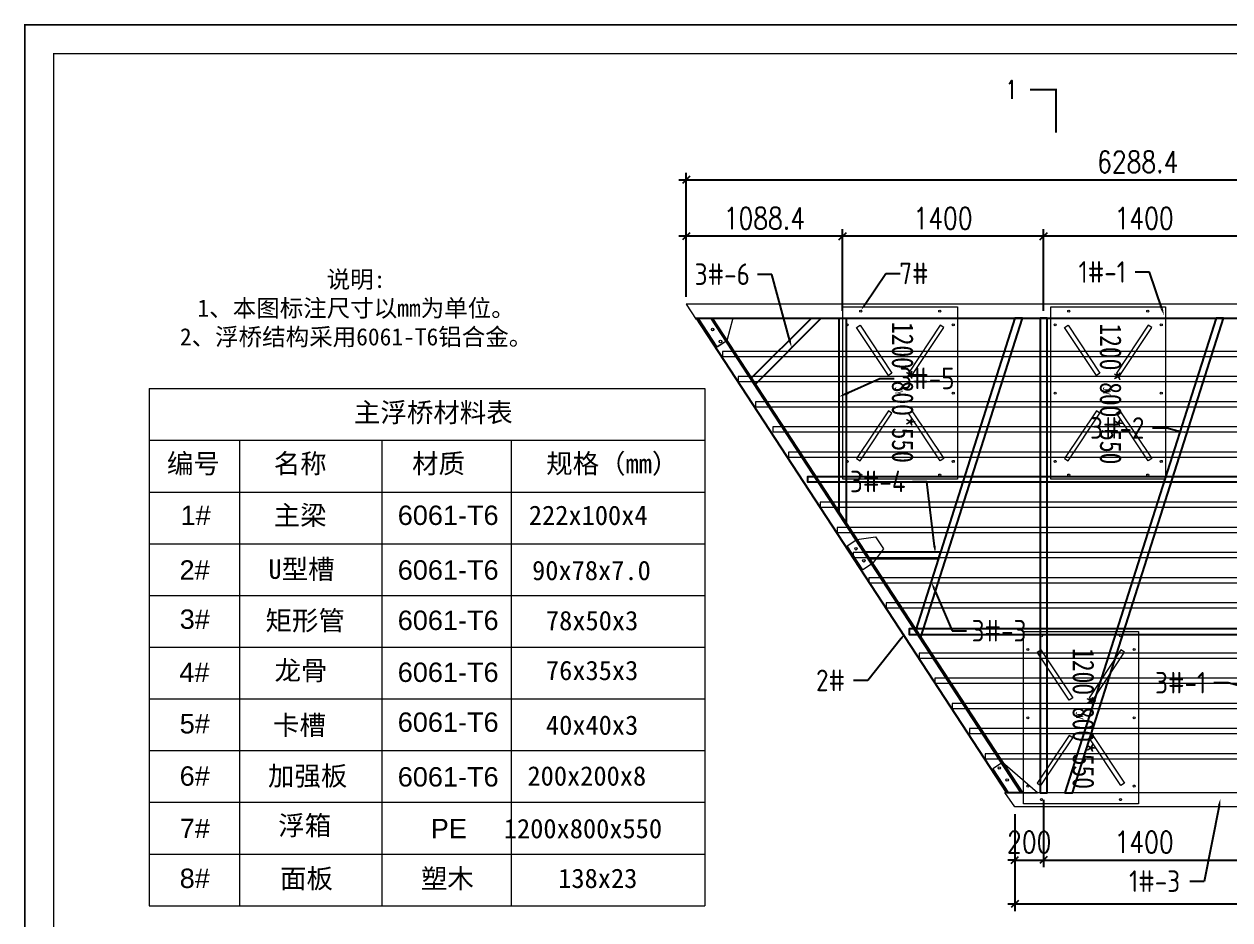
# Model space of a CAD drawing. Extents: x 8796 to 116961, y 24572 to 132726.
# Drawn here: x 102681 to 111077, y 121873 to 128109 of the extents above; entities that cross this region are included whole.
import ezdxf
from ezdxf import colors
from ezdxf.entities.mleader import LeaderData, LeaderLine
from ezdxf.math import Vec2, Vec3

# ---------------------------------------------------------------- set-up
doc = ezdxf.new("R2010")
doc.units = 0
doc.header["$LTSCALE"] = 1000
doc.header["$MEASUREMENT"] = 0
doc.linetypes.add('HIDDEN', pattern=[0.375, 0.25, -0.125])
for name, color, linetype in [('DIM_SYMB', 3, 'Continuous'), ('PUB_TEXT', 7, 'Continuous'), ('卡槽', 242, 'Continuous'), ('文字', 7, 'Continuous'), ('标注', 9, 'Continuous'), ('浮箱名称', 3, 'Continuous'), ('连接端梁', 130, 'Continuous'), ('铝横梁', 220, 'Continuous')]:
    doc.layers.add(name, color=color, linetype=linetype)
for name, color, linetype, lineweight in [('加强板', 140, 'Continuous', 18), ('图框', 7, 'Continuous', 13), ('浮箱', 160, 'Continuous', 20), ('虚线', 8, 'Continuous', 0), ('铝主梁', 3, 'Continuous', 9), ('铝龙骨', 7, 'Continuous', 9)]:
    doc.layers.add(name, color=color, linetype=linetype, lineweight=lineweight)
doc.styles.add('_TCH_LABEL', font='COMPLEX', dxfattribs={"bigfont": 'GBCBIG'})
doc.styles.add('Arial', font='')
doc.styles.add('HZTXT', font='txtw.shx', dxfattribs={"width": 0.8, "bigfont": 'hztxtw.shx'})
doc.styles.get("Standard").update_dxf_attribs({"font": 'gbenor.shx', "bigfont": 'gbcbig.shx'})
doc.styles.add('黑体', font='simhei.ttf', dxfattribs={"width": 0.8})
doc.styles.get('Arial').set_extended_font_data('STXihei')
doc.dimstyles.new('DIM-50', dxfattribs={"dimscale": 50, "dimtxt": 3, "dimasz": 1, "dimexe": 1, "dimexo": 1, "dimgap": 1, "dimtad": 1, "dimdec": 1, "dimdsep": 46, "dimtxsty": 'HZTXT', "dimblk": 'OBLIQUE', "dimblk1": 'ARCHTICK', "dimblk2": 'OBLIQUE', "dimcen": 0, "dimdle": 1, "dimclrd": 9, "dimclre": 9, "dimclrt": 2, "dimadec": 1, "dimazin": 0, "dimtfac": 1, "dimtdec": 1, "dimtix": 1, "dimtmove": 2, "dimatfit": 3, "dimldrblk": 'OBLIQUE', "dimfxl": 0, "dimtolj": 1, "dimtzin": 0, "dimarcsym": 0})

# ---------------------------------------------------------------- blocks, each defined once
blk = doc.blocks.new('_Oblique')
at = {"color": 0, "linetype": 'ByBlock', "lineweight": -2}
blk.add_line((-0.5, -0.5), (0.5, 0.5), dxfattribs=at)
blk = doc.blocks.new('*D87')
at = {"layer": 'Defpoints', "color": 0, "transparency": 16777216}
for p in [(109779.4, 126631.9), (109779.4, 126062), (111179.4, 126062)]:
    blk.add_point(p, dxfattribs=at)
at = {"layer": '标注', "color": 9, "lineweight": -2, "transparency": 16777216}
for p, q in [((111229.4, 126631.9), (109729.4, 126631.9)), ((109779.4, 126112), (109779.4, 126681.9)), ((111179.4, 126112), (111179.4, 126681.9))]:
    blk.add_line(p, q, dxfattribs=at)
at = {"layer": '标注', "color": 9, "lineweight": -2, "transparency": 16777216, "xscale": 50, "yscale": 50, "zscale": 50, "rotation": 180}
blk.add_blockref('_Oblique', (109779.4, 126631.9), dxfattribs=at)
at = {"layer": '标注', "color": 9, "lineweight": -2, "transparency": 16777216, "xscale": 50, "yscale": 50, "zscale": 50}
blk.add_blockref('_Oblique', (111179.4, 126631.9), dxfattribs=at)
at = {"layer": '标注', "color": 2, "transparency": 16777216, "insert": (110479.4, 126756.9), "char_height": 150, "attachment_point": 5, "style": 'HZTXT'}
blk.add_mtext('\\A1;1400', dxfattribs=at)
blk = doc.blocks.new('_ArchTick')
at = {"color": 0, "linetype": 'ByBlock', "const_width": 0.4}
blk.add_lwpolyline([(-0.5, -0.5), (0.5, 0.5)], dxfattribs=at)
blk = doc.blocks.new('*D88')
at = {"layer": 'Defpoints', "color": 0, "transparency": 16777216}
for p in [(108379.4, 126631.9), (108379.4, 126062), (109779.4, 126062)]:
    blk.add_point(p, dxfattribs=at)
at = {"layer": '标注', "color": 9, "lineweight": -2, "transparency": 16777216}
for p, q in [((109829.4, 126631.9), (108329.4, 126631.9)), ((108379.4, 126112), (108379.4, 126681.9)), ((109779.4, 126112), (109779.4, 126681.9))]:
    blk.add_line(p, q, dxfattribs=at)
at = {"layer": '标注', "color": 9, "lineweight": -2, "transparency": 16777216, "xscale": 50, "yscale": 50, "zscale": 50, "rotation": 180}
blk.add_blockref('_Oblique', (108379.4, 126631.9), dxfattribs=at)
at = {"layer": '标注', "color": 9, "lineweight": -2, "transparency": 16777216, "xscale": 50, "yscale": 50, "zscale": 50}
blk.add_blockref('_Oblique', (109779.4, 126631.9), dxfattribs=at)
at = {"layer": '标注', "color": 2, "transparency": 16777216, "insert": (109079.4, 126756.9), "char_height": 150, "attachment_point": 5, "style": 'HZTXT'}
blk.add_mtext('\\A1;1400', dxfattribs=at)
blk = doc.blocks.new('*D89')
at = {"layer": 'Defpoints', "color": 0, "transparency": 16777216}
for p in [(107290.9, 126631.9), (107290.9, 126160), (108379.4, 126062)]:
    blk.add_point(p, dxfattribs=at)
at = {"layer": '标注', "color": 9, "lineweight": -2, "transparency": 16777216}
for p, q in [((108429.4, 126631.9), (107240.9, 126631.9)), ((107290.9, 126210), (107290.9, 126681.9)), ((108379.4, 126112), (108379.4, 126681.9))]:
    blk.add_line(p, q, dxfattribs=at)
at = {"layer": '标注', "color": 9, "lineweight": -2, "transparency": 16777216, "xscale": 50, "yscale": 50, "zscale": 50, "rotation": 180}
blk.add_blockref('_Oblique', (107290.9, 126631.9), dxfattribs=at)
at = {"layer": '标注', "color": 9, "lineweight": -2, "transparency": 16777216, "xscale": 50, "yscale": 50, "zscale": 50}
blk.add_blockref('_Oblique', (108379.4, 126631.9), dxfattribs=at)
at = {"layer": '标注', "color": 2, "transparency": 16777216, "insert": (107835.1, 126756.9), "char_height": 150, "attachment_point": 5, "style": 'HZTXT'}
blk.add_mtext('\\A1;1088.4', dxfattribs=at)
blk = doc.blocks.new('*D90')
at = {"layer": 'Defpoints', "color": 0, "transparency": 16777216}
for p in [(113579.4, 127024.6), (107290.9, 126160), (113579.4, 126160)]:
    blk.add_point(p, dxfattribs=at)
at = {"layer": '标注', "color": 9, "lineweight": -2, "transparency": 16777216}
for p, q in [((107240.9, 127024.6), (113629.4, 127024.6)), ((107290.9, 126210), (107290.9, 127074.6)), ((113579.4, 126210), (113579.4, 127074.6))]:
    blk.add_line(p, q, dxfattribs=at)
at = {"layer": '标注', "color": 9, "lineweight": -2, "transparency": 16777216, "xscale": 50, "yscale": 50, "zscale": 50, "rotation": 180}
blk.add_blockref('_Oblique', (107290.9, 127024.6), dxfattribs=at)
at = {"layer": '标注', "color": 9, "lineweight": -2, "transparency": 16777216, "xscale": 50, "yscale": 50, "zscale": 50}
blk.add_blockref('_Oblique', (113579.4, 127024.6), dxfattribs=at)
at = {"layer": '标注', "color": 2, "transparency": 16777216, "insert": (110435.1, 127149.6), "char_height": 150, "attachment_point": 5, "style": 'HZTXT'}
blk.add_mtext('\\A1;6288.4', dxfattribs=at)
blk = doc.blocks.new('*D92')
at = {"layer": 'Defpoints', "color": 0, "transparency": 16777216}
for p in [(109579.4, 122660), (113579.4, 122660), (113579.4, 121984)]:
    blk.add_point(p, dxfattribs=at)
at = {"layer": '标注', "color": 9, "lineweight": -2, "transparency": 16777216}
for p, q in [((109579.4, 122610), (109579.4, 121934)), ((113579.4, 122610), (113579.4, 121934)), ((109529.4, 121984), (113629.4, 121984))]:
    blk.add_line(p, q, dxfattribs=at)
at = {"layer": '标注', "color": 9, "lineweight": -2, "transparency": 16777216, "xscale": 50, "yscale": 50, "zscale": 50}
for p, rotation in [((109579.4, 121984), 179.999617407945), ((113579.4, 121984), 359.999617407945)]:
    blk.add_blockref('_Oblique', p, dxfattribs=dict(at, rotation=rotation))
at = {"layer": '标注', "color": 2, "transparency": 16777216, "insert": (111579.4, 122109), "char_height": 150, "attachment_point": 5, "rotation": 359.99962, "style": 'HZTXT'}
blk.add_mtext('\\A1;4000', dxfattribs=at)
blk = doc.blocks.new('*D93')
at = {"layer": 'Defpoints', "color": 0, "transparency": 16777216}
for p in [(109779.4, 122758), (109579.4, 122660), (109779.4, 122289.6)]:
    blk.add_point(p, dxfattribs=at)
at = {"layer": '标注', "color": 9, "lineweight": -2, "transparency": 16777216}
for p, q in [((109779.4, 122708), (109779.4, 122239.6)), ((109579.4, 122610), (109579.4, 122239.6)), ((109579.4, 122289.6), (109529.4, 122289.6)), ((109579.4, 122289.6), (109779.4, 122289.6)), ((109779.4, 122289.6), (109829.4, 122289.6))]:
    blk.add_line(p, q, dxfattribs=at)
at = {"layer": '标注', "color": 9, "lineweight": -2, "transparency": 16777216, "xscale": 50, "yscale": 50, "zscale": 50}
blk.add_blockref('_Oblique', (109579.4, 122289.6), dxfattribs=at)
at = {"layer": '标注', "color": 9, "lineweight": -2, "transparency": 16777216, "xscale": 50, "yscale": 50, "zscale": 50, "rotation": 180}
blk.add_blockref('_Oblique', (109779.4, 122289.6), dxfattribs=at)
at = {"layer": '标注', "color": 2, "transparency": 16777216, "insert": (109679.4, 122414.6), "char_height": 150, "attachment_point": 5, "style": 'HZTXT'}
blk.add_mtext('\\A1;200', dxfattribs=at)
blk = doc.blocks.new('A$C0D8A069B')
at = {"layer": '加强板'}
blk.add_lwpolyline([(80, -100), (0, -100), (0, 100), (80, 100), (200, 44.9), (200, -55.1), (80, -100)], dxfattribs=at)
for centre in [(40, 50), (40, -50)]:
    blk.add_circle(centre, 9, dxfattribs=at)
blk = doc.blocks.new('*D94')
at = {"color": 9, "lineweight": -2, "transparency": 16777216}
for p, q in [((109779.4, 122708), (109779.4, 122239.6)), ((111179.4, 122708), (111179.4, 122239.6)), ((109729.4, 122289.6), (111229.4, 122289.6))]:
    blk.add_line(p, q, dxfattribs=at)
at = {"layer": 'Defpoints', "color": 0, "transparency": 16777216}
for p in [(109779.4, 122758), (111179.4, 122758), (111179.4, 122289.6)]:
    blk.add_point(p, dxfattribs=at)
at = {"color": 9, "lineweight": -2, "transparency": 16777216, "xscale": 50, "yscale": 50, "zscale": 50, "rotation": 180}
blk.add_blockref('_Oblique', (109779.4, 122289.6), dxfattribs=at)
at = {"color": 9, "lineweight": -2, "transparency": 16777216, "xscale": 50, "yscale": 50, "zscale": 50}
blk.add_blockref('_Oblique', (111179.4, 122289.6), dxfattribs=at)
at = {"color": 2, "transparency": 16777216, "insert": (110479.4, 122414.6), "char_height": 150, "attachment_point": 5, "style": 'HZTXT'}
blk.add_mtext('\\A1;1400', dxfattribs=at)
blk = doc.blocks.new('$matou$00000186')
for points in [[(-600, 400), (600, 400), (600, -400), (-600, -400)], [(-455.8, 303.8), (-472.4, 278.9), (-139.6, 57), (-122.9, 82)], [(455.8, 303.8), (472.4, 278.9), (139.6, 57), (122.9, 82)], [(-455.8, -303.8), (-472.4, -278.9), (-139.6, -57), (-122.9, -82)], [(455.8, -303.8), (472.4, -278.9), (139.6, -57), (122.9, -82)]]:
    blk.add_lwpolyline(points, close=True)
for centre in [(-475, 370), (0, 370), (475, 370), (-570, 275), (570, 275), (-570, -275), (570, -275), (-475, -370), (0, -370), (475, -370)]:
    blk.add_circle(centre, 7)
at = {"layer": 'PUB_TEXT', "style": '黑体', "width": 0.8}
blk.add_text('JY', height=52.57, dxfattribs=at).set_placement((-44.4, -35.3))
blk = doc.blocks.new('*U27')
at = {"layer": '浮箱', "rotation": 270}
blk.add_blockref('$matou$00000186', (0, 0), dxfattribs=at)
blk = doc.blocks.new('*U28')
at = {"color": 0, "linetype": 'ByBlock', "lineweight": -2, "transparency": 16777216}
for p in [(0, 0), (1448.3, 0), (2896.7, 0), (4345, 0)]:
    blk.add_blockref('*U27', p, dxfattribs=at)
blk = doc.blocks.new('*U29')
at = {"layer": '浮箱', "rotation": 270}
blk.add_blockref('$matou$00000186', (0, 0), dxfattribs=at)
blk = doc.blocks.new('*U30')
at = {"color": 0, "linetype": 'ByBlock', "lineweight": -2, "transparency": 16777216}
for p in [(0, 0), (1540, 0), (3080, 0)]:
    blk.add_blockref('*U29', p, dxfattribs=at)
blk = doc.blocks.new('m5')
at = {"layer": '加强板', "color": 5}
for points in [[(131648.1, 17652.8), (131888.1, 17652.8), (131846.4, 17495.7), (131779.4, 17451.9)], [(133808.2, 14348.8), (134008.2, 14348.8), (133765.8, 14560), (133698.8, 14516.2)]]:
    blk.add_lwpolyline(points, close=True, dxfattribs=at)
for centre in [(131747.2, 17574.3), (131801.9, 17490.6), (133743.2, 14521.4), (133797.9, 14437.7)]:
    blk.add_circle(centre, 9, dxfattribs=at)
at = {"layer": '卡槽', "color": 22, "ltscale": 5000, "elevation": 0}
for points in [[(137798, 16550.8), (137798, 16510.8), (132409.8, 16510.8), (132409.8, 16550.8)], [(137804.4, 15450.8), (137804.4, 15490.8), (133114.7, 15490.8), (133114.7, 15450.8)]]:
    blk.add_lwpolyline(points, close=True, dxfattribs=at)
at = {"layer": '虚线', "color": 1, "linetype": 'HIDDEN', "ltscale": 300}
for p, q in [((137753.4, 17652.8), (131627, 17652.8)), ((131731.6, 17652.8), (133891.9, 14348.8)), ((137753.4, 14348.8), (137753.4, 17652.8)), ((137753.4, 14348.8), (133787.3, 14348.8))]:
    blk.add_line(p, q, dxfattribs=at)
at = {"layer": '连接端梁'}
blk.add_lwpolyline([(133796.3, 14348.8), (131636, 17652.8), (131743.5, 17652.8), (133903.8, 14348.8)], close=True, dxfattribs=at)
at = {"layer": '铝主梁', "color": 3}
for points in [[(131633.6, 17650.8), (137743.4, 17650.8), (137851.4, 17750.8), (131563, 17750.8)], [(137751.4, 17642.8), (137751.8, 14350.8), (137851.4, 14250.8), (137851.4, 17750.8)]]:
    blk.add_lwpolyline(points, dxfattribs=at)
blk.add_lwpolyline([(137851.4, 14250.8), (133851.4, 14250.8), (133780.8, 14350.8), (137751.8, 14350.8)], close=True, dxfattribs=at)
at = {"layer": '铝横梁', "color": 243}
for points in [[(137753.4, 17635.8), (137736.4, 17652.8), (137668.6, 17652.8), (137753.4, 17568)], [(137753.4, 14365.8), (137736.4, 14348.8), (137668.6, 14348.8), (137753.4, 14433.7)]]:
    blk.add_lwpolyline(points, close=True, dxfattribs=at)
for name, p in [('*U28', (133053, 17130.8, 0)), ('*U30', (134311.4, 14870.8, 0))]:
    blk.add_blockref(name, p)
at = {"rotation": 33.17829872534546}
blk.add_blockref('A$C0D8A069B', (132739.2, 15983.9), dxfattribs=at)
blk = doc.blocks.new('ghjghjgj')
at = {"layer": '图框'}
for p, q in [((110614, 119431), (110614, 114931)), ((110614, 119431), (115451, 119431)), ((115451, 119431), (115451, 114931)), ((110614, 118981), (115451, 118981)), ((111401, 118981), (111401, 114931)), ((112639, 118981), (112639, 114931)), ((113764, 118981), (113764, 114931)), ((110614, 118531), (115451, 118531)), ((110614, 118081), (115451, 118081)), ((110614, 117631), (115451, 117631)), ((110614, 117181), (115451, 117181)), ((110614, 116731), (115451, 116731)), ((110614, 116281), (115451, 116281)), ((110614, 115831), (115451, 115831)), ((110614, 115381), (115451, 115381)), ((110614, 114931), (115451, 114931))]:
    blk.add_line(p, q, dxfattribs=at)
at = {"layer": '图框', "attachment_point": 1, "style": 'Arial'}
for s, width, insert, char_height in [('\\pi876.69506;{\\fSimSun|b0|i0|c134|p2;主浮桥材料表}', 2620.06, (111520, 119308), 168.75), ('\\pi51.65737;{\\fSimSun|b0|i0|c134|p2;编号}', 716.98, (110717, 118863), 168.75), ('\\pi51.32218;{\\fSimSun|b0|i0|c134|p2;名称}', 716.98, (111647, 118863), 168.75), ('\\pi53.50095;{\\fSimSun|b0|i0|c134|p2;材质}', 716.98, (112849, 118863), 168.75), ('\\pi35.48134;{\\fSimSun|b0|i0|c134|p2;规格（mm）}', 1208.85, (114034, 118863), 168.75), ('\\pi279.81954;{\\fArial|b0|i0|c0|p34;1#}', 793.2, (110608, 118413), 168.75), ('\\pi50.98698;{\\fSimSun|b0|i0|c134|p2;主梁}', 716.98, (111647, 118413), 168.75), ('\\pi234.45852;{\\fArial|b0|i0|c0|p34;6061-T6}', 1327.29, (112543, 118413), 168.75), ('\\pi0.69652;222x100x4', 1327.29, (113918, 118413), 168.75), ('\\pi31.45968;{\\fSimSun|b0|i0|c134|p2;U型槽}', 1074.91, (111621, 117944), 168.75), ('\\pi270.43814;{\\fArial|b0|i0|c0|p34;2#}', 793.2, (110608, 117937), 168.75), ('\\pi234.45852;{\\fArial|b0|i0|c0|p34;6061-T6}', 1327.29, (112543, 117937), 168.75), ('\\pi28.82152;90x78x7.0', 1327.29, (113918, 117933), 168.75), ('\\pi271.93456;{\\fArial|b0|i0|c0|p34;3#}', 793.2, (110608, 117509), 168.75), ('\\pi57.54881;{\\fSimSun|b0|i0|c134|p2;矩形管}', 874.48, (111569, 117497), 168.75), ('\\pi234.45852;{\\fArial|b0|i0|c0|p34;6061-T6}', 1327.29, (112543, 117499), 168.75), ('\\pi149.35724;78x50x3', 1327.29, (113918, 117497), 168.75), ('\\pi268.48129;{\\fArial|b0|i0|c0|p34;4#}', 793.2, (110608, 117047), 168.75), ('\\pi35.39194;{\\fSimSun|b0|i0|c134|p2;龙骨}', 1074.91, (111670, 117063), 168.75), ('\\pi234.45852;{\\fArial|b0|i0|c0|p34;6061-T6}', 1327.29, (112543, 117047), 168.75), ('\\pi149.35724;76x35x3', 1327.29, (113918, 117063), 168.75), ('\\pi271.87701;{\\fArial|b0|i0|c0|p34;5#}', 793.2, (110608, 116599), 168.75), ('\\pi35.01394;{\\fSimSun|b0|i0|c134|p2;卡槽}', 1074.91, (111657, 116587), 168.75), ('\\pi234.45852;{\\fArial|b0|i0|c0|p34;6061-T6}', 1327.29, (112543, 116613), 168.75), ('\\pi149.35724;40x40x3', 1327.29, (113918, 116587), 168.75), ('\\pi271.41657;{\\fArial|b0|i0|c0|p34;6#}', 793.2, (110608, 116144), 168.75), ('\\pi74.02918;{\\fSimSun|b0|i0|c134|p2;加强板}', 1074.91, (111574, 116145), 168.75), ('\\pi234.45852;{\\fArial|b0|i0|c0|p34;6061-T6}', 1327.29, (112543, 116137), 168.75), ('\\pi-11.35705;200x200x8', 1327.29, (113918, 116145), 168.75), ('\\pi272.56766;{\\fArial|b0|i0|c0|p34;7#}', 793.2, (110608, 115688), 168.75), ('\\pi117.7722;{\\fSimSun|b0|i0|c134|p2;浮箱}', 1074.91, (111620, 115714), 168.75), ('\\pi521.82849;{\\fArial|b0|i0|c0|p34;PE}', 1327.29, (112543, 115687), 168.75), ('\\pi-236.35705,t944.89295;1200x800x550', 1327.29, (113937, 115687), 168.75), ('\\pi271.7619;{\\fArial|b0|i0|c0|p34;8#}', 793.2, (110608, 115254), 168.75), ('{\\fSimSun|b0|i0|c134|p2;面板}', 1074.91, (111753, 115252), 168.75), ('\\pi436.2992;{\\fSimSun|b0|i0|c134|p2;塑木}', 1327.29, (112543, 115252), 168.75), ('138x23', 1327.29, (114174, 115254), 168.8)]:
    blk.add_mtext_dynamic_manual_height_columns(s, width=width, gutter_width=2260, heights=[363], dxfattribs=dict(at, insert=insert, char_height=char_height))
at = {"layer": '文字', "color": 0, "insert": (112415, 120123), "char_height": 150, "attachment_point": 5, "style": 'Arial'}
blk.add_mtext_dynamic_manual_height_columns('{\\fSimSun|b0|i0|c134|p2;说明}:\\P1{\\fSimSun|b0|i0|c134|p2;、本图标注尺寸以}mm{\\fSimSun|b0|i0|c134|p2;为单位。\\P}2{\\fSimSun|b0|i0|c134|p2;、浮桥结构采用}6061-T6{\\fSimSun|b0|i0|c134|p2;铝合金。}', width=3542.47, gutter_width=12.5, heights=[0], dxfattribs=at)

msp = doc.modelspace()

# ---------------------------------------------------------------- linework, layer by layer
at = {"layer": 'DIM_SYMB', "const_width": 15}
msp.add_lwpolyline([(109685.56, 127652.58), (109865.56, 127652.58), (109865.56, 127352.58)], dxfattribs=at)
at = {"layer": '加强板', "color": 5}
for points in [[(107376.03, 126061.99), (107616.06, 126061.99), (107574.33, 125904.89), (107507.37, 125861.11)], [(109536.21, 122757.99), (109736.17, 122757.99), (109493.71, 122969.16), (109426.76, 122925.38)]]:
    msp.add_lwpolyline(points, close=True, dxfattribs=at)
for centre in [(107475.18, 125983.44), (107529.91, 125899.74), (109471.18, 122930.53), (109525.9, 122846.84)]:
    msp.add_circle(centre, 9, dxfattribs=at)
at = {"layer": '虚线', "color": 1, "linetype": 'HIDDEN', "ltscale": 300}
for p, q in [((113481.36, 126061.99), (107355.01, 126061.99)), ((107459.55, 126061.99), (109619.84, 122757.99)), ((113481.36, 122757.99), (109515.3, 122757.99))]:
    msp.add_line(p, q, dxfattribs=at)
at = {"layer": '连接端梁', "color": 0}
for points, const_width in [([(102686.23, 128103.75), (116956.3, 128103.75), (116956.3, 117141.03), (102686.23, 117141.03)], 10), ([(102886.23, 127903.75), (116756.3, 127903.75), (116756.3, 117341.03), (102886.23, 117341.03)], 9)]:
    msp.add_lwpolyline(points, close=True, dxfattribs=dict(at, const_width=const_width))
at = {"layer": '连接端梁'}
msp.add_lwpolyline([(109524.26, 122757.99), (107363.97, 126061.99), (107471.5, 126061.99), (109631.79, 122757.99)], close=True, dxfattribs=at)
at = {"layer": '铝主梁', "color": 3}
msp.add_lwpolyline([(107290.93, 126159.99), (107361.54, 126051.99)], dxfattribs=at)
at = {"layer": '铝横梁', "color": 243}
for points in [[(107744.61, 125644.28), (108162.47, 126062.14), (108231.77, 126060.73), (107772.86, 125601.82)], [(108405.35, 126061.99), (108405.83, 124636.06), (108355.82, 124709.48), (108355.35, 126061.99)], [(109579.99, 126061.99), (108889.64, 123893.05), (108925.42, 123840.64), (109632.26, 126061.38)], [(109755.35, 126061.99), (109755.35, 122757.99), (109805.35, 122757.99), (109805.35, 126061.99)], [(110979.99, 126061.99), (109928.36, 122757.99), (109980.63, 122757.38), (111032.26, 126061.38)]]:
    msp.add_lwpolyline(points, close=True, dxfattribs=at)
at = {"layer": '铝横梁', "color": 243, "elevation": 0}
msp.add_lwpolyline([(108535.97, 124435.96), (109061.81, 124435.97), (109046.53, 124385.97), (108567.35, 124385.96)], close=True, dxfattribs=at)
at = {"layer": '铝龙骨', "color": 0}
for points in [[(113481.36, 125794.99), (113481.36, 125829.99), (107543.36, 125829.99), (107543.36, 125794.99)], [(113481.36, 125619.99), (113481.36, 125654.99), (107653.36, 125654.99), (107653.36, 125619.99)], [(113481.36, 125444.99), (113481.36, 125479.99), (107773.36, 125479.99), (107773.36, 125444.99)], [(113481.36, 125269.99), (113481.36, 125304.99), (107893.36, 125304.99), (107893.36, 125269.99)], [(113481.36, 125094.99), (113481.36, 125129.99), (108003.36, 125129.99), (108003.36, 125094.99)], [(113481.36, 124744.99), (113481.36, 124779.99), (108223.36, 124779.99), (108223.36, 124744.99)], [(113481.36, 124569.99), (113481.36, 124604.99), (108343.36, 124604.99), (108343.36, 124569.99)], [(113481.36, 124394.99), (113481.36, 124429.99), (108453.36, 124429.99), (108453.36, 124394.99)], [(113481.36, 124219.99), (113481.36, 124254.99), (108563.36, 124254.99), (108563.36, 124219.99)], [(113481.36, 124044.99), (113481.36, 124079.99), (108683.36, 124079.99), (108683.36, 124044.99)], [(113481.36, 123694.99), (113481.36, 123729.99), (108913.36, 123729.99), (108913.36, 123694.99)], [(113481.36, 123519.99), (113481.36, 123554.99), (109023.36, 123554.99), (109023.36, 123519.99)], [(113481.36, 123344.99), (113481.36, 123379.99), (109143.36, 123379.99), (109143.36, 123344.99)], [(113481.36, 123169.99), (113481.36, 123204.99), (109263.36, 123204.99), (109263.36, 123169.99)], [(113481.36, 122994.99), (113481.36, 123029.99), (109373.36, 123029.99), (109373.36, 122994.99)]]:
    msp.add_lwpolyline(points, close=True, dxfattribs=at)

# ---------------------------------------------------------------- block references
msp.add_blockref('m5', (-24272.04, 108409.17))
at = {"rotation": 33.17829872534546}
msp.add_blockref('A$C0D8A069B', (108467.14, 124393.04), dxfattribs=at)
at = {"layer": '连接端梁', "color": 0, "xscale": 0.8, "yscale": 0.8, "zscale": 0.8}
msp.add_blockref('ghjghjgj', (15060.69, 30026.71), dxfattribs=at)

# ---------------------------------------------------------------- texts
at = {"layer": 'PUB_TEXT', "color": 7, "style": '_TCH_LABEL', "width": 0.705882}
msp.add_text('1', height=127.5, dxfattribs=at).set_placement((109516.27, 127588.83))
at = {"layer": '浮箱名称', "style": '黑体', "width": 0.8}
for p in [(108724.06, 126035.37, 0), (110172.4, 126025, 0), (109982.53, 123765.04, 0)]:
    msp.add_text('1200*800*550', height=150.211, rotation=270, dxfattribs=at).set_placement(p)

# ---------------------------------------------------------------- dimensions: what is measured, and where the dimension line sits
dim = msp.add_linear_dim(base=(111179.35, 122289.6), p1=(109779.35, 122757.99), p2=(111179.35, 122757.99), dimstyle='DIM-50')
dim.commit()
dim.dimension.update_dxf_attribs({"geometry": '*D94', "text_midpoint": (110479.35, 122414.6)})
at = {"layer": '标注'}
for base, p1, p2, picture, middle in [((113579.36, 127024.58), (107290.93, 126159.99), (113579.36, 126159.99), '*D90', (110435.15, 127149.58)), ((107290.93, 126631.9), (108379.35, 126061.99), (107290.93, 126159.99), '*D89', (107835.14, 126756.9)), ((108379.35, 126631.9), (109779.35, 126061.99), (108379.35, 126061.99), '*D88', (109079.35, 126756.9)), ((109779.35, 126631.9), (111179.35, 126061.99), (109779.35, 126061.99), '*D87', (110479.35, 126756.9)), ((109779.35, 122289.6), (109579.37, 122659.99), (109779.35, 122757.99), '*D93', (109679.36, 122414.6))]:
    dim = msp.add_linear_dim(base=base, p1=p1, p2=p2, angle=180, dimstyle='DIM-50', dxfattribs=at)
    dim.commit()
    dim.dimension.update_dxf_attribs({"geometry": picture, "text_midpoint": middle})
dim = msp.add_aligned_dim(p1=(109579.37, 122659.99), p2=(113579.36, 122659.96), distance=-676, dimstyle='DIM-50', dxfattribs=at)
dim.commit()
dim.dimension.update_dxf_attribs({"geometry": '*D92', "text_midpoint": (111579.36, 122108.98)})

# ---------------------------------------------------------------- leaders
at = {"layer": '标注', "color": 6, "linetype": 'ByBlock'}
ml = msp.add_multileader_mtext('Standard', dxfattribs=at)
ml.set_content('3#-6', color=6)
ml.set_leader_properties()
ml.build(insert=Vec2(0, 0))
ml.multileader.update_dxf_attribs({"dogleg_length": 100, "arrow_head_size": 50})
ctx = ml.context
ctx.base_point, ctx.char_height, ctx.arrow_head_size, ctx.landing_gap_size, ctx.plane_origin = Vec3(107371.71, 126366.52, 0), 150, 50, 35.88, Vec3(107698.55, 116006.96, 0)
notes = []
notes.append((ctx, [(0, (1, 1, 0), (107887.17, 126366.52, 0), (-1, 0), 100, [(0, [(108025.07, 125856.86, 0)], 0, [])])]))
ctx.mtext.insert, ctx.mtext.width, ctx.mtext.defined_height, ctx.mtext.flow_direction = Vec3(107350.3, 126442.85, 0), 445.8704, 72.4, 5
ml = msp.add_multileader_mtext('Standard', dxfattribs=at)
ml.set_content('7#', color=6)
ml.set_leader_properties()
ml.build(insert=Vec2(0, 0))
ml.multileader.update_dxf_attribs({"dogleg_length": 100, "arrow_head_size": 50})
ctx = ml.context
ctx.base_point, ctx.char_height, ctx.arrow_head_size, ctx.landing_gap_size, ctx.plane_origin = Vec3(108780.11, 126372.97), 150, 50, 35.88, Vec3(108998.21, 115771.73)
ctx.text_align_type = 2
notes.append((ctx, [(0, (1, 1, 0), (108680.11, 126372.97), (1, 0), 100, [(0, [(108508.98, 126117.64)], 0, [])])]))
ctx.mtext.insert, ctx.mtext.width, ctx.mtext.defined_height, ctx.mtext.alignment, ctx.mtext.flow_direction = Vec3(108978.49, 126447.97), 445.8704, 72.4, 3, 5
ml = msp.add_multileader_mtext('Standard', dxfattribs=at)
ml.set_content('1#-1', color=6)
ml.set_leader_properties()
ml.build(insert=Vec2(0, 0))
ml.multileader.update_dxf_attribs({"dogleg_length": 100, "arrow_head_size": 50})
ctx = ml.context
ctx.base_point, ctx.char_height, ctx.arrow_head_size, ctx.landing_gap_size, ctx.plane_origin = Vec3(110057.88, 126382.13), 150, 50, 35.88, Vec3(110018.1, 114791.13)
notes.append((ctx, [(0, (1, 1, 0), (110517.13, 126382.13), (-1, 0), 100, [(0, [(110618.42, 126080.8)], 0, [])])]))
ctx.mtext.insert, ctx.mtext.width, ctx.mtext.defined_height, ctx.mtext.flow_direction = Vec3(110023.13, 126458.41), 445.8704, 72.4, 5
ml = msp.add_multileader_mtext('Standard', dxfattribs=at)
ml.set_content('3#-5', color=6)
ml.set_leader_properties()
ml.build(insert=Vec2(0, 0))
ml.multileader.update_dxf_attribs({"dogleg_length": 100, "arrow_head_size": 50})
ctx = ml.context
ctx.base_point, ctx.char_height, ctx.arrow_head_size, ctx.landing_gap_size, ctx.plane_origin = Vec3(108739.02, 125641.07, 0), 150, 50, 35.88, Vec3(108959.78, 115291.96, 0)
notes.append((ctx, [(1, (1, 1, 0), (108639.02, 125641.07, 0), (1, 0), 100, [(0, [(108354.59, 125514.08, 0)], 0, [])])]))
ctx.mtext.insert, ctx.mtext.width, ctx.mtext.defined_height, ctx.mtext.flow_direction = Vec3(108774.9, 125717.4, 0), 445.8704, 72.4, 5
ml = msp.add_multileader_mtext('Standard', dxfattribs=at)
ml.set_content('3#-2', color=6)
ml.set_leader_properties()
ml.build(insert=Vec2(0, 0))
ml.multileader.update_dxf_attribs({"dogleg_length": 100, "arrow_head_size": 50})
ctx = ml.context
ctx.base_point, ctx.char_height, ctx.arrow_head_size, ctx.landing_gap_size, ctx.plane_origin = Vec3(110121.58, 125296.3), 150, 50, 35.88, Vec3(110274.14, 114916.92)
notes.append((ctx, [(0, (1, 1, 0), (110638.34, 125296.3), (-1, 0), 100, [(0, [(110763.37, 125262.84)], 0, [])])]))
ctx.mtext.insert, ctx.mtext.width, ctx.mtext.defined_height, ctx.mtext.flow_direction = Vec3(110102.91, 125372.63), 445.8704, 72.4, 5
ml = msp.add_multileader_mtext('Standard', dxfattribs=at)
ml.set_content('3#-4', color=6)
ml.set_leader_properties()
ml.build(insert=Vec2(0, 0))
ml.multileader.update_dxf_attribs({"dogleg_length": 100, "arrow_head_size": 50})
ctx = ml.context
ctx.base_point, ctx.char_height, ctx.arrow_head_size, ctx.landing_gap_size, ctx.plane_origin = Vec3(108445.84, 124923.54), 150, 50, 35.88, Vec3(107762.65, 115001.63)
notes.append((ctx, [(0, (1, 1, 0), (108967.59, 124923.54), (-1, 0), 100, [(0, [(109025.86, 124424.99)], 0, [])])]))
ctx.mtext.insert, ctx.mtext.width, ctx.mtext.defined_height, ctx.mtext.flow_direction = Vec3(108431.23, 124999.87), 445.8704, 72.4, 5
ml = msp.add_multileader_mtext('Standard', dxfattribs=at)
ml.set_content('3#-3', color=6)
ml.set_leader_properties()
ml.build(insert=Vec2(0, 0))
ml.multileader.update_dxf_attribs({"dogleg_length": 100, "arrow_head_size": 50})
ctx = ml.context
ctx.base_point, ctx.char_height, ctx.arrow_head_size, ctx.landing_gap_size, ctx.plane_origin = Vec3(109242.76, 123884.54), 150, 50, 35.88, Vec3(108560.36, 113964.3)
notes.append((ctx, [(1, (1, 1, 0), (109142.76, 123884.54), (1, 0), 100, [(0, [(108998.49, 124224.17)], 0, [])])]))
ctx.mtext.insert, ctx.mtext.width, ctx.mtext.defined_height, ctx.mtext.flow_direction = Vec3(109278.63, 123960.87), 445.8704, 72.4, 5
ml = msp.add_multileader_mtext('Standard', dxfattribs=at)
ml.set_content('2#', color=6)
ml.set_leader_properties()
ml.build(insert=Vec2(0, 0))
ml.multileader.update_dxf_attribs({"dogleg_length": 100, "arrow_head_size": 50})
ctx = ml.context
ctx.base_point, ctx.char_height, ctx.arrow_head_size, ctx.landing_gap_size, ctx.plane_origin = Vec3(108217.8, 123538.9, 0), 150, 50, 35.88, Vec3(108888.41, 115348.57, 0)
notes.append((ctx, [(1, (1, 1, 0), (108555.23, 123538.9, 0), (-1, 0), 100, [(0, [(108816.55, 123868.38, 0)], 0, [])])]))
ctx.mtext.insert, ctx.mtext.flow_direction = Vec3(108195.07, 123615.18, 0), 5
ml = msp.add_multileader_mtext('Standard', dxfattribs=at)
ml.set_content('3#-1', color=6)
ml.set_leader_properties()
ml.build(insert=Vec2(0, 0))
ml.multileader.update_dxf_attribs({"dogleg_length": 100, "arrow_head_size": 50})
ctx = ml.context
ctx.base_point, ctx.char_height, ctx.arrow_head_size, ctx.landing_gap_size, ctx.plane_origin = Vec3(110579.74, 123522.86), 150, 50, 35.88, Vec3(110699.79, 113143.49)
notes.append((ctx, [(0, (1, 1, 0), (111063.99, 123522.86), (-1, 0), 100, [(0, [(111189.02, 123489.4)], 0, [])])]))
ctx.mtext.insert, ctx.mtext.width, ctx.mtext.defined_height, ctx.mtext.flow_direction = Vec3(110555.98, 123599.19), 445.8704, 72.4, 5
ml = msp.add_multileader_mtext('Standard', dxfattribs=at)
ml.set_content('1#-3', color=6)
ml.set_leader_properties()
ml.build(insert=Vec2(0, 0))
ml.multileader.update_dxf_attribs({"dogleg_length": 100, "arrow_head_size": 50})
ctx = ml.context
ctx.base_point, ctx.char_height, ctx.arrow_head_size, ctx.landing_gap_size, ctx.plane_origin = Vec3(110408.32, 122141.15), 150, 50, 35.88, Vec3(110410.27, 134006.07)
notes.append((ctx, [(0, (1, 1, 0), (110897.75, 122141.15), (-1, 0), 100, [(0, [(111010.59, 122716.4)], 0, [])])]))
ctx.mtext.insert, ctx.mtext.width, ctx.mtext.defined_height, ctx.mtext.flow_direction = Vec3(110374.8, 122217.48), 445.8704, 72.4, 5
for ctx, leaders in notes:
    for number, flags, end, landing, length, lines in leaders:
        leader = LeaderData()
        leader.index, (leader.has_last_leader_line, leader.has_dogleg_vector, leader.attachment_direction) = number, flags
        leader.last_leader_point, leader.dogleg_vector, leader.dogleg_length = Vec3(end), Vec3(landing), length
        for number, points, colour, breaks in lines:
            line = LeaderLine()
            line.index, line.vertices, line.color, line.breaks = number, Vec3.list(points), colors.encode_raw_color(colour), breaks
            leader.lines.append(line)
        ctx.leaders.append(leader)

doc.saveas('drawing.dxf')
